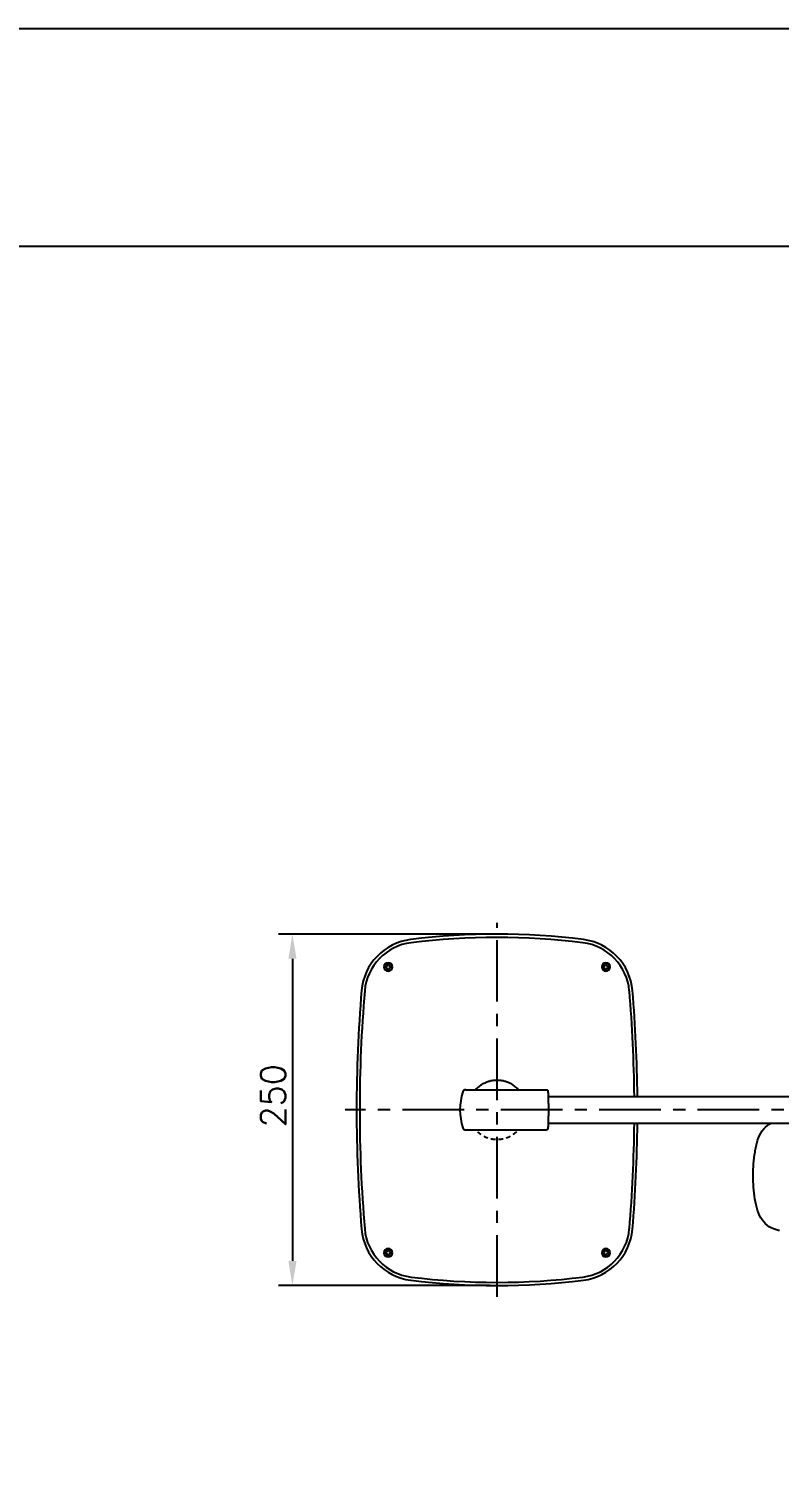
# Model space of a CAD drawing. Header units: millimetres. Extents: x 5066 to 5486, y -1867 to -1273.
# Drawn here: x 5276.4 to 5383.3, y -1476.7 to -1273 of the extents above; entities that cross this region are included whole.
import ezdxf

# ---------------------------------------------------------------- set-up
doc = ezdxf.new("R2010")
doc.units = ezdxf.units.MM
doc.header["$LTSCALE"] = 7
doc.header["$MEASUREMENT"] = 0
doc.linetypes.add('CENTER', pattern=[2, 1.25, -0.25, 0.25, -0.25])
doc.layers.get('0').update_dxf_attribs({"color": 2, "linetype": 'CONTINUOUS'})
for name, color, linetype in [('CL', 1, 'CENTER'), ('D', 2, 'CONTINUOUS'), ('DWG', 7, 'CONTINUOUS')]:
    doc.layers.add(name, color=color, linetype=linetype)
doc.styles.add('GHS', font='romans', dxfattribs={"bigfont": 'ghs'})

msp = doc.modelspace()

# ---------------------------------------------------------------- linework, layer by layer
at = {"color": 4}
msp.add_line((5475.44, -1304.01), (5100.44, -1304.01), dxfattribs=at)
at = {"layer": 'CL', "color": 1, "linetype": 'CENTER'}
msp.add_line((5422.41, -1426.91), (5321.51, -1426.91), dxfattribs=at)
at = {"layer": 'D'}
for p, q in [((5342.11, -1401.91), (5311.99, -1401.91)), ((5313.99, -1405.41), (5313.99, -1448.41)), ((5342.11, -1451.91), (5311.99, -1451.91))]:
    msp.add_line(p, q, dxfattribs=at)
msp.add_lwpolyline([(5066.44, -1273.01), (5486.44, -1273.01), (5486.44, -1867.01), (5066.44, -1867.01)], close=True, dxfattribs=at)
for points in [[(5313.41, -1405.41), (5314.57, -1405.41), (5313.99, -1401.91)], [(5313.41, -1448.41), (5314.57, -1448.41), (5313.99, -1451.91)]]:
    msp.add_solid(points, dxfattribs=at)
at = {"layer": 'DWG', "linetype": 'CENTER'}
msp.add_line((5343.11, -1453.51), (5343.11, -1400.31), dxfattribs=at)
at = {"layer": 'DWG'}
for p, q in [((5327.21, -1406.67), (5327.21, -1406.47)), ((5327.21, -1406.47), (5327.31, -1406.47)), ((5327.31, -1406.67), (5327.21, -1406.67)), ((5327.51, -1406.17), (5327.71, -1406.17)), ((5327.51, -1406.27), (5327.51, -1406.17)), ((5327.51, -1406.97), (5327.51, -1406.87)), ((5327.71, -1406.97), (5327.51, -1406.97)), ((5327.71, -1406.17), (5327.71, -1406.27)), ((5327.71, -1406.87), (5327.71, -1406.97)), ((5327.91, -1406.47), (5328.01, -1406.47)), ((5328.01, -1406.67), (5327.91, -1406.67)), ((5328.01, -1406.47), (5328.01, -1406.67)), ((5358.21, -1406.67), (5358.21, -1406.47)), ((5358.21, -1406.47), (5358.31, -1406.47)), ((5358.31, -1406.67), (5358.21, -1406.67)), ((5358.51, -1406.17), (5358.71, -1406.17)), ((5358.51, -1406.27), (5358.51, -1406.17)), ((5358.51, -1406.97), (5358.51, -1406.87)), ((5358.71, -1406.97), (5358.51, -1406.97)), ((5358.71, -1406.17), (5358.71, -1406.27)), ((5358.71, -1406.87), (5358.71, -1406.97)), ((5358.91, -1406.47), (5359.01, -1406.47)), ((5359.01, -1406.67), (5358.91, -1406.67)), ((5359.01, -1406.47), (5359.01, -1406.67)), ((5338.64, -1424.05), (5350.13, -1424.05)), ((5350.39, -1425.01), (5394.4, -1425.01)), ((5350.39, -1428.81), (5394.4, -1428.81)), ((5338.64, -1429.77), (5350.13, -1429.77)), ((5327.21, -1447.35), (5327.21, -1447.15)), ((5327.21, -1447.15), (5327.31, -1447.15)), ((5327.31, -1447.35), (5327.21, -1447.35)), ((5327.51, -1446.85), (5327.71, -1446.85)), ((5327.51, -1446.95), (5327.51, -1446.85)), ((5327.51, -1447.65), (5327.51, -1447.55)), ((5327.71, -1447.65), (5327.51, -1447.65)), ((5327.71, -1446.85), (5327.71, -1446.95)), ((5327.71, -1447.55), (5327.71, -1447.65)), ((5327.91, -1447.15), (5328.01, -1447.15)), ((5328.01, -1447.35), (5327.91, -1447.35)), ((5328.01, -1447.15), (5328.01, -1447.35)), ((5358.21, -1447.35), (5358.21, -1447.15)), ((5358.21, -1447.15), (5358.31, -1447.15)), ((5358.31, -1447.35), (5358.21, -1447.35)), ((5358.51, -1446.85), (5358.71, -1446.85)), ((5358.51, -1446.95), (5358.51, -1446.85)), ((5358.51, -1447.65), (5358.51, -1447.55)), ((5358.71, -1447.65), (5358.51, -1447.65)), ((5358.71, -1446.85), (5358.71, -1446.95)), ((5358.71, -1447.55), (5358.71, -1447.65)), ((5358.91, -1447.15), (5359.01, -1447.15)), ((5359.01, -1447.35), (5358.91, -1447.35)), ((5359.01, -1447.15), (5359.01, -1447.35))]:
    msp.add_line(p, q, dxfattribs=at)
for centre, radius, start, end in [((5331.8, -1410.61), 8, 97.0594, 175.1292), ((5331.8, -1410.61), 7.55, 97.0594, 175.1292), ((5343.11, -1501.91), 100, 82.9406, 97.0594), ((5343.11, -1501.91), 99.55, 82.9406, 97.0594), ((5354.41, -1410.61), 7.55, 4.8708, 82.9406), ((5354.41, -1410.61), 8, 4.8708, 82.9406), ((5327.61, -1406.57), 0.6, 0, 180), ((5327.61, -1406.57), 0.6, 180, 0), ((5327.61, -1406.57), 0.55, 90, 270), ((5327.31, -1406.27), 0.2, 270, 0), ((5327.31, -1406.87), 0.2, 0, 90), ((5327.61, -1406.57), 0.55, 270, 90), ((5327.91, -1406.27), 0.2, 180, 270), ((5327.91, -1406.87), 0.2, 90, 180), ((5358.61, -1406.57), 0.6, 0, 180), ((5358.61, -1406.57), 0.6, 180, 0), ((5358.61, -1406.57), 0.55, 90, 270), ((5358.31, -1406.27), 0.2, 270, 0), ((5358.31, -1406.87), 0.2, 0, 90), ((5358.61, -1406.57), 0.55, 270, 90), ((5358.91, -1406.27), 0.2, 180, 270), ((5358.91, -1406.87), 0.2, 90, 180), ((5523.11, -1426.91), 200, 175.1292, 184.8708), ((5523.11, -1426.91), 199.55, 175.1292, 184.8708), ((5163.11, -1426.91), 199.55, 0.5455, 4.8708), ((5163.11, -1426.91), 200, 0.5443, 4.8708), ((5343.11, -1426.91), 4.2, 123.1392, 131.8608), ((5343.11, -1426.91), 4.2, 116.8608, 123.1392), ((5343.11, -1426.91), 4.2, 108.1392, 116.8608), ((5343.11, -1426.91), 4.2, 101.8608, 108.1392), ((5343.11, -1426.91), 4.2, 93.1392, 101.8608), ((5343.11, -1426.91), 4.2, 90, 93.1392), ((5343.11, -1426.91), 4.2, 86.8608, 90), ((5343.11, -1426.91), 4.2, 78.1392, 86.8608), ((5343.11, -1426.91), 4.2, 71.8608, 78.1392), ((5343.11, -1426.91), 4.2, 63.1392, 71.8608), ((5343.11, -1426.91), 4.2, 56.8608, 63.1392), ((5343.11, -1426.91), 4.2, 48.1392, 56.8608), ((5345.83, -1426.91), 8, 161.2165, 198.7835), ((5338.65, -1424.46), 0.409, 90.3066, 162.3101), ((5343.11, -1426.91), 4.2, 131.8608, 137.0819), ((5343.11, -1426.91), 4.2, 42.9181, 48.1392), ((5338.65, -1429.36), 0.409, 197.706, 269.6749), ((5163.11, -1426.91), 199.55, 355.1292, 359.4545), ((5163.11, -1426.91), 200, 355.1292, 359.4557), ((5343.11, -1426.91), 4.2, 228.1392, 236.8608), ((5343.11, -1426.91), 4.2, 243.1392, 251.8608), ((5343.11, -1426.91), 4.2, 258.1392, 266.8608), ((5343.11, -1426.91), 4.2, 273.1392, 281.8608), ((5343.11, -1426.91), 4.2, 288.1392, 296.8608), ((5343.11, -1426.91), 4.2, 303.1392, 311.8608), ((5331.8, -1443.21), 7.55, 184.8708, 262.9406), ((5354.41, -1443.21), 7.55, 277.0594, 355.1292), ((5331.8, -1443.21), 8, 184.8708, 262.9406), ((5354.41, -1443.21), 8, 277.0594, 355.1292), ((5327.61, -1447.25), 0.6, 0, 180), ((5327.61, -1447.25), 0.6, 180, 0), ((5327.61, -1447.25), 0.55, 90, 270), ((5327.31, -1446.95), 0.2, 270, 0), ((5327.31, -1447.55), 0.2, 0, 90), ((5327.61, -1447.25), 0.55, 270, 90), ((5327.91, -1446.95), 0.2, 180, 270), ((5327.91, -1447.55), 0.2, 90, 180), ((5358.61, -1447.25), 0.6, 0, 180), ((5358.61, -1447.25), 0.6, 180, 0), ((5358.61, -1447.25), 0.55, 90, 270), ((5358.31, -1446.95), 0.2, 270, 0), ((5358.31, -1447.55), 0.2, 0, 90), ((5358.61, -1447.25), 0.55, 270, 90), ((5358.91, -1446.95), 0.2, 180, 270), ((5358.91, -1447.55), 0.2, 90, 180), ((5343.11, -1351.91), 100, 262.9406, 277.0594), ((5343.11, -1351.91), 99.55, 262.9406, 277.0594)]:
    msp.add_arc(centre, radius, start, end, dxfattribs=at)
for points, degree, knots in [([(5350.13, -1424.05), (5350.14, -1424.05), (5350.16, -1424.05), (5350.17, -1424.05), (5350.18, -1424.06), (5350.19, -1424.06), (5350.21, -1424.07), (5350.22, -1424.07), (5350.23, -1424.08), (5350.24, -1424.08), (5350.25, -1424.09), (5350.26, -1424.1), (5350.27, -1424.1), (5350.27, -1424.11), (5350.28, -1424.12), (5350.29, -1424.12), (5350.29, -1424.13), (5350.3, -1424.14), (5350.3, -1424.15), (5350.3, -1424.15), (5350.31, -1424.16), (5350.31, -1424.17), (5350.32, -1424.17), (5350.32, -1424.18), (5350.32, -1424.19), (5350.32, -1424.19), (5350.32, -1424.2), (5350.33, -1424.2), (5350.33, -1424.21), (5350.33, -1424.22), (5350.33, -1424.23), (5350.34, -1424.23), (5350.34, -1424.24), (5350.34, -1424.25), (5350.34, -1424.25), (5350.34, -1424.26), (5350.34, -1424.27), (5350.35, -1424.29), (5350.35, -1424.31), (5350.35, -1424.33), (5350.35, -1424.36), (5350.36, -1424.38), (5350.36, -1424.41), (5350.36, -1424.44), (5350.37, -1424.47), (5350.37, -1424.51), (5350.37, -1424.54), (5350.37, -1424.58), (5350.37, -1424.61), (5350.38, -1424.63), (5350.38, -1424.66), (5350.38, -1424.69), (5350.38, -1424.72), (5350.38, -1424.75), (5350.38, -1424.78), (5350.38, -1424.82), (5350.39, -1424.85), (5350.39, -1424.88), (5350.39, -1424.92), (5350.39, -1424.95), (5350.39, -1424.99), (5350.39, -1425.02), (5350.39, -1425.06), (5350.4, -1425.1), (5350.4, -1425.14), (5350.4, -1425.18), (5350.4, -1425.22), (5350.4, -1425.26), (5350.4, -1425.3), (5350.4, -1425.34), (5350.4, -1425.38), (5350.4, -1425.42), (5350.41, -1425.46), (5350.41, -1425.51), (5350.41, -1425.55), (5350.41, -1425.59), (5350.41, -1425.64), (5350.41, -1425.68), (5350.41, -1425.73), (5350.41, -1425.77), (5350.41, -1425.82), (5350.41, -1425.87), (5350.41, -1425.91), (5350.41, -1425.96), (5350.41, -1426.01), (5350.42, -1426.05), (5350.42, -1426.1), (5350.42, -1426.15), (5350.42, -1426.2), (5350.42, -1426.25), (5350.42, -1426.3), (5350.42, -1426.35), (5350.42, -1426.39), (5350.42, -1426.44), (5350.42, -1426.49), (5350.42, -1426.54), (5350.42, -1426.59), (5350.42, -1426.64), (5350.42, -1426.69), (5350.42, -1426.74), (5350.42, -1426.79), (5350.42, -1426.84), (5350.42, -1426.89), (5350.42, -1426.95), (5350.42, -1427), (5350.42, -1427.05), (5350.42, -1427.1), (5350.42, -1427.15), (5350.42, -1427.2), (5350.42, -1427.25), (5350.42, -1427.3), (5350.42, -1427.35), (5350.42, -1427.4), (5350.42, -1427.45), (5350.42, -1427.49), (5350.42, -1427.54), (5350.42, -1427.59), (5350.42, -1427.64), (5350.42, -1427.69), (5350.42, -1427.74), (5350.41, -1427.78), (5350.41, -1427.83), (5350.41, -1427.88), (5350.41, -1427.93), (5350.41, -1427.97), (5350.41, -1428.02), (5350.41, -1428.06), (5350.41, -1428.11), (5350.41, -1428.15), (5350.41, -1428.2), (5350.41, -1428.24), (5350.41, -1428.29), (5350.41, -1428.33), (5350.4, -1428.37), (5350.4, -1428.41), (5350.4, -1428.45), (5350.4, -1428.5), (5350.4, -1428.54), (5350.4, -1428.58), (5350.4, -1428.62), (5350.4, -1428.65), (5350.4, -1428.69), (5350.39, -1428.73), (5350.39, -1428.77), (5350.39, -1428.8), (5350.39, -1428.84), (5350.39, -1428.87), (5350.39, -1428.91), (5350.39, -1428.94), (5350.39, -1428.97), (5350.38, -1429), (5350.38, -1429.04), (5350.38, -1429.07), (5350.38, -1429.1), (5350.38, -1429.13), (5350.38, -1429.15), (5350.38, -1429.18), (5350.37, -1429.21), (5350.37, -1429.24), (5350.37, -1429.26), (5350.37, -1429.29), (5350.37, -1429.31), (5350.37, -1429.33), (5350.36, -1429.35), (5350.36, -1429.37), (5350.36, -1429.4), (5350.36, -1429.41), (5350.36, -1429.43), (5350.36, -1429.45), (5350.35, -1429.47), (5350.35, -1429.49), (5350.35, -1429.5), (5350.35, -1429.52), (5350.35, -1429.53), (5350.34, -1429.55), (5350.34, -1429.56), (5350.34, -1429.58), (5350.33, -1429.6), (5350.32, -1429.63), (5350.32, -1429.64), (5350.32, -1429.65), (5350.31, -1429.66), (5350.3, -1429.67), (5350.3, -1429.68), (5350.29, -1429.69), (5350.29, -1429.69), (5350.28, -1429.7), (5350.27, -1429.71), (5350.26, -1429.72), (5350.25, -1429.73), (5350.24, -1429.74), (5350.22, -1429.75), (5350.21, -1429.75), (5350.19, -1429.76), (5350.18, -1429.76), (5350.17, -1429.77), (5350.15, -1429.77), (5350.14, -1429.77), (5350.13, -1429.77)], 1, [3.141593, 3.141593, 3.144048, 3.146503, 3.148958, 3.151414, 3.153869, 3.156561, 3.159253, 3.161944, 3.164636, 3.167328, 3.170603, 3.173877, 3.177152, 3.180426, 3.183701, 3.187951, 3.192201, 3.196452, 3.200702, 3.204952, 3.210819, 3.216685, 3.222551, 3.228418, 3.234284, 3.24015, 3.250178, 3.260205, 3.270233, 3.280261, 3.290288, 3.300316, 3.310344, 3.320371, 3.330399, 3.340426, 3.368986, 3.397546, 3.426106, 3.454666, 3.483226, 3.511786, 3.540346, 3.568906, 3.597466, 3.626026, 3.654586, 3.674157, 3.693729, 3.7133, 3.732872, 3.752443, 3.772015, 3.791586, 3.811158, 3.83073, 3.850301, 3.869873, 3.889444, 3.909016, 3.928587, 3.948159, 3.96773, 3.987302, 4.006295, 4.025288, 4.044281, 4.063274, 4.082267, 4.101261, 4.120254, 4.139247, 4.15824, 4.177233, 4.196226, 4.215219, 4.234212, 4.253206, 4.272199, 4.291192, 4.310185, 4.329081, 4.347978, 4.366874, 4.385771, 4.404667, 4.423564, 4.442461, 4.461357, 4.480254, 4.49915, 4.518047, 4.536943, 4.55584, 4.574736, 4.593633, 4.612529, 4.631426, 4.650299, 4.669173, 4.688047, 4.70692, 4.725794, 4.744668, 4.763542, 4.782415, 4.801289, 4.820163, 4.839036, 4.85791, 4.876784, 4.895657, 4.914531, 4.933405, 4.952278, 4.971159, 4.990039, 5.008919, 5.0278, 5.04668, 5.065561, 5.084441, 5.103321, 5.122202, 5.141082, 5.159963, 5.178843, 5.197723, 5.216604, 5.235484, 5.254364, 5.273245, 5.292173, 5.3111, 5.330028, 5.348956, 5.367884, 5.386811, 5.405739, 5.424667, 5.443595, 5.462522, 5.48145, 5.500378, 5.519306, 5.538233, 5.557161, 5.576089, 5.595017, 5.614149, 5.633281, 5.652414, 5.671546, 5.690678, 5.709811, 5.728943, 5.748075, 5.767208, 5.78634, 5.805472, 5.824605, 5.843737, 5.862869, 5.882002, 5.901134, 5.920266, 5.940144, 5.960021, 5.979899, 5.999776, 6.019654, 6.039531, 6.059409, 6.079286, 6.099164, 6.129834, 6.160504, 6.191174, 6.199371, 6.207568, 6.215764, 6.223961, 6.232158, 6.236435, 6.240713, 6.24499, 6.249268, 6.253546, 6.257823, 6.26108, 6.264337, 6.267594, 6.27085, 6.274107, 6.276377, 6.278646, 6.280916, 6.283185, 6.283185]), ([(5383.29, -1444.09), (5383.2, -1444.07), (5383.12, -1444.05), (5382.63, -1443.9), (5382.23, -1443.77), (5381.49, -1443.31), (5381.15, -1442.98), (5380.57, -1442.19), (5380.34, -1441.72), (5380.01, -1440.7), (5379.91, -1440.14), (5379.65, -1438.5), (5379.56, -1437.38), (5379.56, -1435.12), (5379.65, -1434.01), (5379.87, -1432.64), (5379.92, -1432.36), (5380.03, -1431.82), (5380.09, -1431.55), (5380.34, -1430.78), (5380.58, -1430.3), (5381.15, -1429.51), (5381.49, -1429.19), (5381.95, -1428.9), (5382.04, -1428.85), (5382.13, -1428.81)], 3, [0.1110231, 0.1110231, 0.1110231, 0.1110231, 0.125, 0.125, 0.1875, 0.1875, 0.25, 0.25, 0.3125, 0.3125, 0.375, 0.375, 0.5, 0.5, 0.625, 0.625, 0.65625, 0.65625, 0.6875, 0.6875, 0.75, 0.75, 0.8125, 0.8125, 0.8276536, 0.8276536, 0.8276536, 0.8276536])]:
    msp.add_open_spline(points, degree=degree, knots=knots, dxfattribs=at)

# ---------------------------------------------------------------- texts
at = {"layer": 'D', "insert": (5311.24, -1424.9), "char_height": 3.5, "attachment_point": 5, "rotation": 90, "style": 'GHS'}
msp.add_mtext('\\A1;250', dxfattribs=at)

doc.saveas('drawing.dxf')
